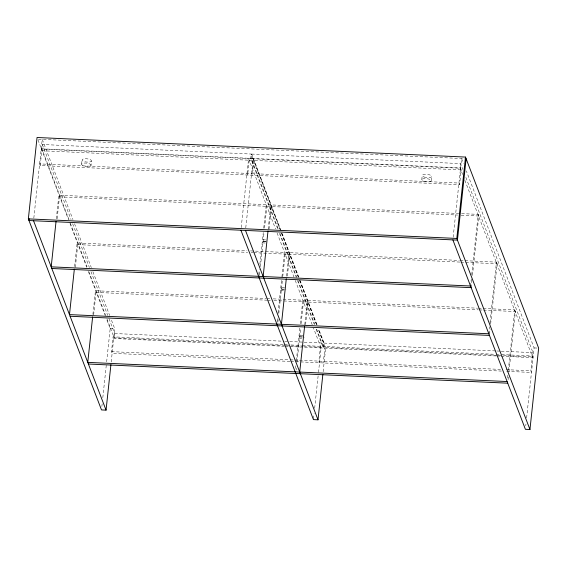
<?xml version="1.0" encoding="UTF-8"?>
<svg xmlns="http://www.w3.org/2000/svg" width="567" height="567" viewBox="0 0 567 567"><rect width="100%" height="100%" fill="white"/><g stroke="black" fill="none" stroke-linecap="round" stroke-linejoin="round"><path stroke-width="0.43" stroke-dasharray="2.83 2.13" d="M33.822 218.111L42.234 139.354L72.952 219.585M69.018 219.805L41.845 148.816L42.305 144.5L251.188 154.04L280.268 229.982M40.243 165.543L41.823 150.744L41.193 149.093L460.532 168.25L461.162 169.902L459.582 184.7L40.243 165.543L39.612 163.891L458.951 183.049L459.582 184.7M56.331 218.798L58.855 195.211L458.724 213.475M57.147 218.699L59.485 196.855L58.855 195.211M81.598 164.161L82.059 159.844M74.617 266.561L77.14 242.974L246.999 250.734M75.34 267.333L77.771 244.618L77.14 242.974M91.039 165.309A4.756 1.644 6.1 0 0 84.292 163.048A4.756 1.644 6.1 0 0 83.632 165.84A4.756 1.644 6.1 0 0 91.039 165.309L91.507 160.993A4.756 1.644 6.1 0 0 84.752 158.739A4.756 1.644 6.1 0 0 84.093 161.524A4.756 1.644 6.1 0 0 91.5 160.993M92.91 314.324L95.426 290.736L266.171 298.533M93.633 315.096L96.057 292.388L95.426 290.736M101.876 406.426L102.159 403.803M102.811 397.68L106.27 365.304M106.646 361.803L110.196 328.548L106.398 318.626M289.957 361.42L112.131 353.298L111.501 351.646L113.081 336.848L283.826 344.651M111.203 362.008L114.754 328.761L110.955 318.831M285.201 345.65L114.215 337.84L114.676 333.524L108.992 318.668M241.209 227.587L248.587 158.569L275.505 228.87M249.218 160.22L247.637 175.019L247.006 173.367M277.589 228.522L250.727 158.356L251.188 154.04M278.113 228.544L251.252 158.384L251.713 154.068L460.595 163.608L462.807 169.384M245.766 227.799L253.144 158.781L280.374 229.911M253.775 160.426L252.195 175.224L251.564 173.573M258.772 274.584L259.332 269.36M259.884 264.137L263.265 232.541M263.726 228.189L266.242 204.687M259.495 275.364L259.962 271.005M260.423 266.653L264.08 232.449M264.548 228.097L266.873 206.331M268.191 229.266L270.799 204.893M269.013 229.174L271.43 206.544M277.15 321.475L277.617 317.123M278.085 312.771L281.551 280.304M281.927 276.816L284.528 252.45M277.873 322.254L278.156 319.639M278.808 313.551L282.366 280.211M282.742 276.731L285.158 254.094M286.576 276.157L289.085 252.655M287.391 276.065L289.716 254.307M295.535 368.366L295.811 365.758M296.371 360.534L299.837 328.066M300.304 323.714L302.813 300.212M296.165 370.017L296.35 368.274M297.002 362.178L300.659 327.974M301.12 323.622L303.444 301.857M304.77 324.792L307.378 300.418M305.585 324.7L308.009 302.069M320.475 346.324L318.895 361.122L319.526 362.767M313.544 418.737L314.104 413.492M314.664 408.254L318.122 375.886M318.491 372.434L321.106 347.975L313.501 328.123M303.714 346.501L323.105 347.387L323.566 343.07L318.193 329.037M497.259 355.339L323.622 347.408L324.083 343.092L318.711 329.058M325.033 346.529L323.452 361.328L324.083 362.979M323.14 371.768L325.664 348.181L318.378 329.158M421.749 179.852L422.209 175.536M431.211 180.703L431.671 176.387M462.665 174.53L460.135 167.924L460.595 163.608M453.153 237.268L461.573 158.512L463.473 163.473M470.532 286.009L471.276 279.014M471.744 274.648L478.187 214.369L459.61 213.518M471.163 287.653L471.907 280.665M472.467 275.42L478.817 216.013L478.187 214.369M488.818 333.772L489.569 326.776M490.03 322.41L496.472 262.131L464.628 260.678M489.541 334.544L490.108 329.299M490.668 324.062L497.11 263.783L496.472 262.131M507.479 378.04L507.855 374.539M508.323 370.173L514.765 309.894L478.491 308.235M508.11 379.684L508.393 377.062M508.953 371.824L515.396 311.545L514.765 309.894M506.7 371.321L531.47 372.455L530.84 370.804L532.42 356.005L500.569 354.552M503.425 355.622L532.512 356.948L532.973 352.639L465.656 176.819M525.772 425.796L525.956 424.045M526.608 417.922L534.093 347.918L466.322 170.922M38.436 139.184L464.614 158.654M41.845 148.816L250.727 158.356M251.252 158.384L460.135 167.924M41.823 150.744L461.162 169.902M59.485 196.855L457.59 215.049M461.127 215.205L478.817 216.013M265.533 239.905L262.493 239.763L263.123 241.414L266.922 241.585M266.129 241.414L262.337 241.244L262.968 242.896L266.001 243.03M250.536 250.898L264.69 251.542M265.576 251.578L459.32 260.43M460.206 260.473L463.742 260.636M77.771 244.618L247.63 252.379M251.167 252.542L252.939 252.627M253.825 252.662L459.95 262.082M460.836 262.124L497.11 263.783M284.577 287.703L280.778 287.526L281.409 289.177L285.966 289.383M284.421 289.177L280.622 289.007L281.253 290.658L284.294 290.793M267.057 298.575L269.708 298.696M273.244 298.859L477.605 308.193M96.057 292.388L266.802 300.184M267.688 300.226L270.339 300.347M273.875 300.51L478.236 309.844M479.122 309.887L482.659 310.05M483.545 310.085L515.396 311.545M302.863 335.466L299.064 335.288L299.702 336.94L304.259 337.145M302.707 336.94L298.908 336.77L299.539 338.421L301.821 338.52M110.196 328.548L114.754 328.761M534.093 347.918L538.65 348.124M114.676 333.524L283.904 341.256M284.783 341.299L303.295 342.142M304.174 342.185L323.566 343.07M324.083 343.092L495.955 350.945M496.834 350.987L500.363 351.143M501.242 351.186L532.973 352.639M284.712 344.693L287.363 344.814M290.906 344.97L301.516 345.459M302.402 345.501L495.26 354.311M496.146 354.347L499.69 354.51M286.087 345.693L290.495 345.891M291.374 345.934L302.835 346.458M498.138 355.381L502.546 355.58M284.457 346.302L113.712 338.499L113.081 336.848M285.343 346.338L288.879 346.501M289.765 346.543L495.898 355.956M496.777 355.998L500.321 356.161M501.2 356.204L533.051 357.657L532.42 356.005M111.501 351.646L289.319 359.769M290.205 359.811L293.749 359.974M294.627 360.01L500.76 369.429M506.069 369.67L530.84 370.804M290.836 361.455L299.688 361.866M300.567 361.902L501.391 371.08M464.876 180.306L532.512 356.948M251.713 154.068L280.785 230.004M282.047 233.306L298.802 277.057M300.063 280.36L317.13 324.934M281.523 232.895L298.547 277.362M299.695 280.36L316.521 324.303M281.53 233.285L298.277 277.036M299.546 280.332L316.613 324.905M280.006 233.498L296.761 277.242M298.022 280.545L314.777 324.296M316.67 329.25L323.622 347.408M279.488 233.469L296.236 277.22M297.505 280.523L314.253 324.274M316.152 329.221L323.105 347.387M277.086 233.009L293.99 277.157M295.251 280.445L312.275 324.912M74.539 223.717L91.322 267.553M92.903 271.685L109.686 315.521M42.305 144.5L71.066 219.613M72.64 223.738L89.395 267.489M90.975 271.614L107.723 315.365M70.287 223.107L87.034 266.851M88.934 271.806L105.682 315.557M106.95 318.852L114.215 337.84M37.996 139.971L68.394 219.372M69.982 223.511L86.765 267.348M88.346 271.48L105.129 315.316M423.655 181.334A4.763 1.644 6.1 0 0 431.182 180.908A4.763 1.644 6.1 0 0 424.591 178.584A4.763 1.644 6.1 0 0 423.655 181.334M424.116 177.024A4.763 1.644 6.1 0 0 431.65 176.592A4.763 1.644 6.1 0 0 425.052 174.267A4.763 1.644 6.1 0 0 424.116 177.024"/><path stroke-width="0.85" d="M110.919 364.638L106.057 410.139L101.5 409.927L28.35 218.876L37.046 137.498L465.5 157.073L538.65 348.124L529.954 429.502L525.396 429.297L452.877 239.891M29.165 218.777L28.981 220.528L457.434 240.103L466.131 158.717M56.048 221.421L51.193 266.844L470.532 286.009M74.341 269.183L69.486 314.607L488.818 333.772M92.627 316.946L87.772 362.377L507.111 381.534M263.145 276.533L268.007 231.003M281.43 324.296L286.292 278.766M299.716 372.058L304.585 326.535M240.925 230.209L313.445 419.608L318.009 419.821L322.864 374.348M529.954 429.502L456.804 238.452L465.5 157.073M28.35 218.876L456.804 238.452M51.824 268.496L471.163 287.653M70.117 316.258L489.449 335.416M88.402 364.021L507.741 383.179M263.237 276.533L263.868 278.184M281.523 324.296L282.153 325.947M299.815 372.058L300.446 373.71M245.49 230.415L318.009 419.821M33.538 220.733L106.057 410.139"/></g></svg>
